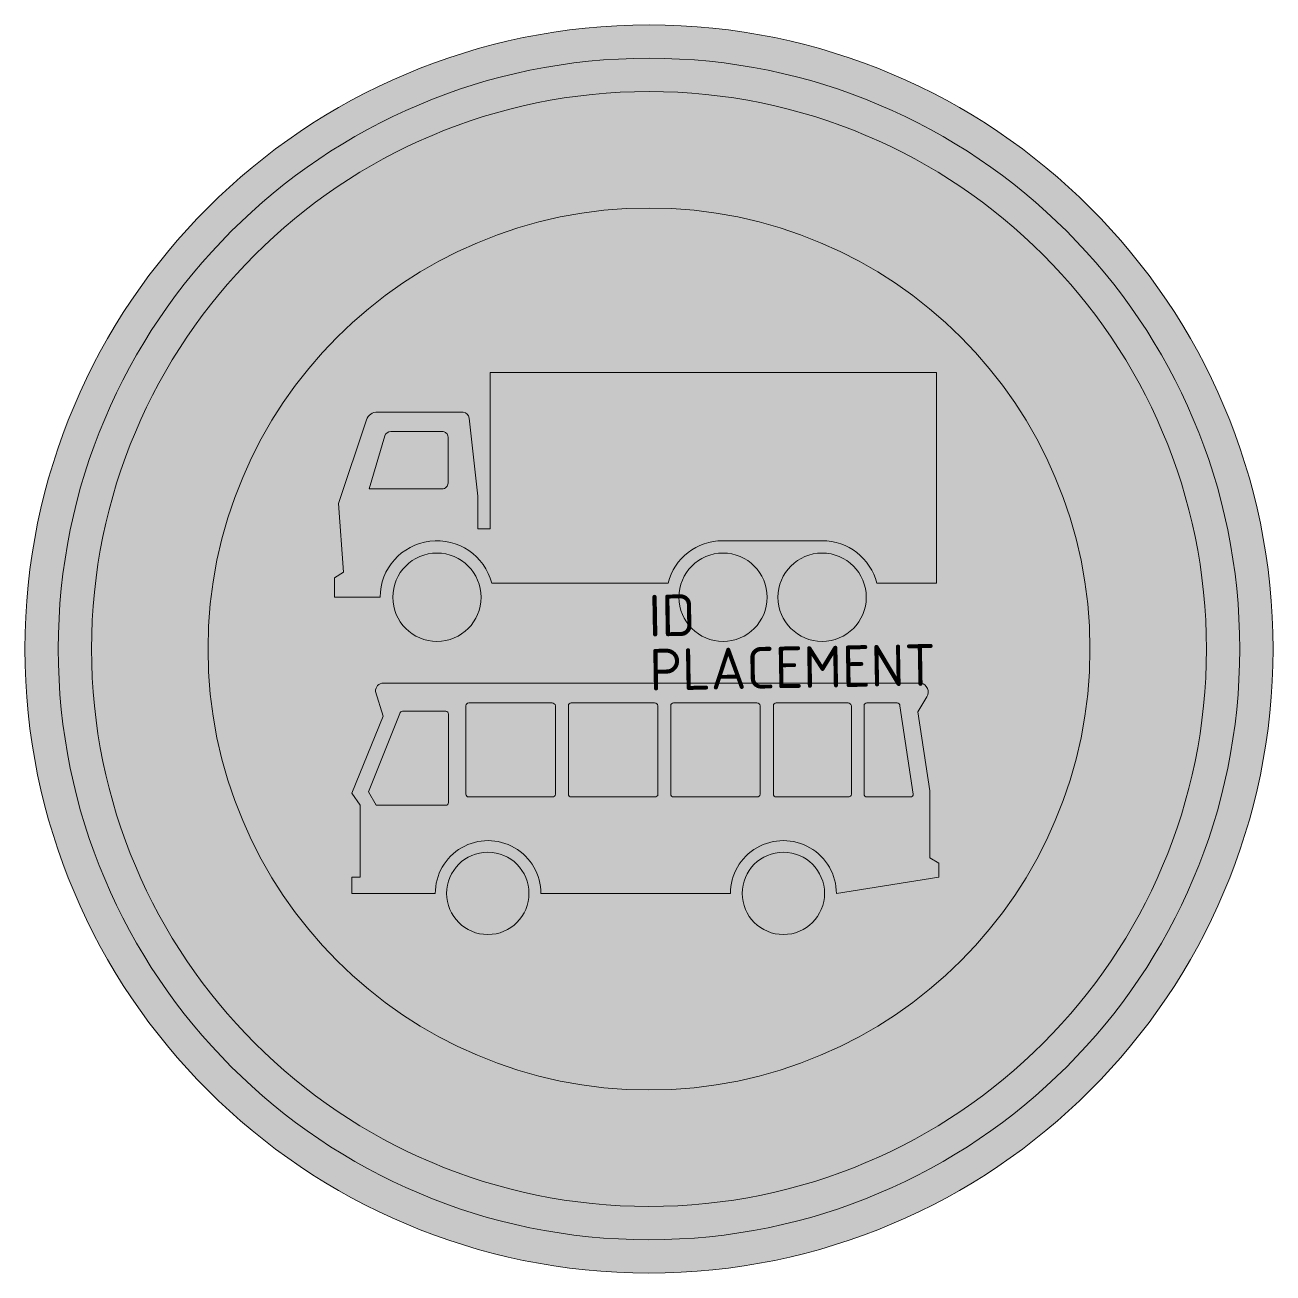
# Model space of a CAD drawing. Extents: x -3.75 to 3.75, y -3.75 to 3.75.
import ezdxf
from ezdxf.enums import TextEntityAlignment as Align

# ---------------------------------------------------------------- set-up
doc = ezdxf.new("R2010")
doc.units = 0
doc.styles.add('NLCS-ISO', font='NLCS-ISO.ttf', dxfattribs={"height": 0.25})

msp = doc.modelspace()

# ---------------------------------------------------------------- hatches: boundary and pattern name
at = {"true_color": 0xf1f0ea}
h = msp.add_hatch(color=7, dxfattribs=at)
h.dxf.hatch_style = 1
h.paths.add_polyline_path([(-3.75, 0), (-3.55, 0, -1), (3.55, 0), (3.75, 0, 1)])
h = msp.add_hatch(color=7, dxfattribs=at)
h.dxf.hatch_style = 1
h.paths.add_polyline_path([(-3.55, 0), (-3.35, 0, -1), (3.35, 0), (3.55, 0, 1)])
h = msp.add_hatch(color=7, dxfattribs=at)
h.dxf.hatch_style = 1
h.paths.add_polyline_path([(-3.35, 0), (-2.649999999999999, 0, -1), (2.649999999999999, 0), (3.35, 0, 1)])
h = msp.add_hatch(color=7, dxfattribs=at)
h.dxf.hatch_style = 1
h.paths.add_polyline_path([(-1.483777601334537, 2.19565571749715), (-1.418552630836797, 1.423716425689717), (-1.124619306248335, 1.423716425689717, -0.414298695938912), (-1.080157194981805, 1.387984263544931), (-1.029108282135601, 0.9184090318717801), (-1.0291082821356, 0.7219184849076201), (-0.9550998195939276, 0.7219184849076203), (-0.9550998195939275, 1.661058564016154), (1.727076105097639, 1.661058564016154), (1.727076105097639, 1.103914816915286), (2.397273388468208, 1.12941591140826, 0.4600738383727913)])
h = msp.add_hatch(color=7, dxfattribs=at)
h.dxf.hatch_style = 1
h.paths.add_polyline_path([(2.397273388468208, 1.12941591140826), (1.727076105097639, 1.103914816915285), (1.727076105097639, 0.3952511333380959), (1.369796020600816, 0.3952511333380959), (1.297441995830186, 0.3766294339407241, -0.06252357797426912), (1.305677819279523, 0.3110251591039438, -0.9994816538424238), (0.7748567646006921, 0.3107499387014966), (0.71028808189602, 0.3108046184363257, -0.9995766666874984), (0.1794669796900812, 0.3110293802766689, -0.06242826417501825), (0.187677906963295, 0.3765359823870098), (0.114196295644446, 0.3952511333380959), (-0.9448921138722404, 0.3952511333380959), (-1.017125358820027, 0.3767796503102471, -0.06267057404274756), (-1.008851067540746, 0.3110247622172319, -1.00001492459876), (-1.539672264797773, 0.3110326844597417), (-1.616077321727035, 0.3110349650747332), (-1.889141237960498, 0.3110349650747331), (-1.889141237960497, 0.4284183887552568), (-1.835548186862199, 0.4616064126479463), (-1.866181688265024, 0.8750236864951677), (-1.699370663360486, 1.372906416952798, -0.3324305503785289), (-1.631394072428451, 1.423716425689717), (-1.418552630836798, 1.423716425689717), (-1.483777601334538, 2.195655717497149, 0.2490963147439954), (-2.649999999999999, 0, 0.06511410277315491), (-2.560872631625386, -0.6814920135937534), (-1.712897324445146, -0.6878909040332655), (-1.596555078954486, -0.4041933671712513), (-1.64303908087978, -0.2547086300800053, -0.4341661473226545), (-1.596555078954488, -0.2049691696158035), (1.634418465733038, -0.2049691696158035, -0.513304081936728), (1.669456366587743, -0.2867055460887586), (1.614510843516312, -0.3776465825403167), (1.666131377929605, -0.7133893286635329), (2.550296396581374, -0.7200613096008264, 0.06890401758333213), (2.649999999999999, 0, 0.1105172118182382)])
h = msp.add_hatch(color=7, dxfattribs=at)
h.dxf.hatch_style = 1
h.paths.add_polyline_path([(1.727076105097638, 1.661058564016154), (-0.9550998195939276, 1.661058564016154), (-0.9550998195939275, 0.7219184849076203), (-0.374748493798144, 1.023940115384807), (1.727076105097638, 1.103914816915285)])
h = msp.add_hatch(color=7, dxfattribs=at)
h.dxf.hatch_style = 1
h.paths.add_polyline_path([(1.727076105097639, 1.103914816915285), (-0.3747484937981439, 1.023940115384807), (-0.9550998195939275, 0.7219184849076203), (-1.0291082821356, 0.7219184849076203), (-1.36958922794085, 0.8442332267315997), (-1.37952255126759, 0.9617943772483888), (-1.682432601036887, 0.9617943772483888), (-1.588927468738476, 1.277704546536796, -0.3441688389018244), (-1.552276564907048, 1.306322617771429), (-1.408633447114254, 1.306322617771429), (-1.418552630836797, 1.423716425689717), (-1.631394072428451, 1.423716425689717, 0.3324305503785589), (-1.699370663360488, 1.372906416952791), (-1.866181688265023, 0.8750236864951686), (-1.835548186862199, 0.4616064126479459), (-1.889141237960497, 0.4284183887552571), (-1.889141237960497, 0.3110349650747332), (-1.616077321727035, 0.3110349650747331, -0.878024591635725), (-0.9448921138722398, 0.3952511333380959), (0.1141962956444459, 0.3952511333380959, -0.3421989050696612), (0.441199879025307, 0.6504541606180453), (1.040594915016958, 0.6504541606180453, -0.342215967202557), (1.369796020600817, 0.3952511333380959), (1.727076105097638, 0.3952511333380959)])
h = msp.add_hatch(color=7, dxfattribs=at)
h.dxf.hatch_style = 1
h.paths.add_polyline_path([(-1.0291082821356, 0.9184090318717799), (-1.080157194981805, 1.387984263544931, 0.4142986959389081), (-1.124619306248335, 1.423716425689717), (-1.418552630836797, 1.423716425689717), (-1.408633447114254, 1.306322617771429), (-1.243480486528797, 1.306322617771429, -0.4360031694334041), (-1.207758708621772, 1.273144978116503), (-1.207758708621772, 0.9975265393931675, -0.4142986959388148), (-1.243480486528797, 0.9617943772483888), (-1.37952255126759, 0.9617943772483888), (-1.36958922794085, 0.8442332267315997), (-1.0291082821356, 0.7219184849076203)])
h = msp.add_hatch(color=7, dxfattribs=at)
h.dxf.hatch_style = 1
h.paths.add_polyline_path([(-1.243480486528797, 0.9617943772483888, 0.4142986959384792), (-1.207758708621772, 0.9975265393931266), (-1.207758708621772, 1.273144978116503, 0.4360031694334041), (-1.243480486528797, 1.306322617771429), (-1.552276564907048, 1.306322617771429, 0.3441688389018152), (-1.588927468738476, 1.277704546536797), (-1.682432601036887, 0.9617943772483888)])
h = msp.add_hatch(color=7, dxfattribs=at)
h.dxf.hatch_style = 1
h.paths.add_polyline_path([(-1.616077321727035, 0.3110349650747332), (-1.539672264797772, 0.3110326844597417, -0.8820375283257812), (-1.017125358820027, 0.376779650310247), (-0.9448921138722398, 0.3952511333380959, 0.8780245916357257)])
h = msp.add_hatch(color=7, dxfattribs=at)
h.dxf.hatch_style = 1
h.paths.add_polyline_path([(1.297441995830186, 0.3766294339407241), (1.369796020600817, 0.3952511333380959, 0.3422159672025569), (1.040594915016958, 0.6504541606180452), (0.4411998790253069, 0.6504541606180453, 0.3421989050696612), (0.114196295644446, 0.3952511333380958), (0.1876779069632948, 0.3765359823870097, -0.8828566954276029), (0.7102880818960199, 0.3108046184363257), (0.7748567646006921, 0.3107499387014966, -0.8827723280409202)])
h = msp.add_hatch(color=7, dxfattribs=at)
h.dxf.hatch_style = 1
edge = h.paths.add_edge_path()
edge.add_arc((-1.274261666228377, 0.3110247622172319), 0.2654105986876308, 0, 360)
h = msp.add_hatch(color=7, dxfattribs=at)
h.dxf.hatch_style = 1
edge = h.paths.add_edge_path()
edge.add_arc((0.4448775783777119, 0.3110293802766689), 0.2654105986876308, 0, 360)
h = msp.add_hatch(color=7, dxfattribs=at)
h.dxf.hatch_style = 1
edge = h.paths.add_edge_path()
edge.add_arc((1.040267220591892, 0.3110251591039438), 0.2654105986876308, 0, 360)
h = msp.add_hatch(color=7, dxfattribs=at)
h.dxf.hatch_style = 1
h.paths.add_polyline_path([(3.75, 0), (3.55, 0, -1), (-3.55, 0), (-3.75, 0, 1)])
h = msp.add_hatch(color=7, dxfattribs=at)
h.dxf.hatch_style = 1
h.paths.add_polyline_path([(3.55, 0), (3.35, 0, -1), (-3.35, 0), (-3.55, 0, 1)])
h = msp.add_hatch(color=7, dxfattribs=at)
h.dxf.hatch_style = 1
h.paths.add_polyline_path([(3.35, 0), (2.649999999999999, 0, -1), (-2.649999999999999, 0), (-3.35, 0, 1)])
h = msp.add_hatch(color=7, dxfattribs=at)
h.dxf.hatch_style = 1
h.paths.add_polyline_path([(1.634418465733038, -0.2049691696158035), (-1.596555078954488, -0.2049691696158035, 0.4341661473226587), (-1.64303908087978, -0.2547086300800058), (-1.596555078954486, -0.4041933671712503), (-1.712897324445146, -0.6878909040332655), (-1.61775782684496, -0.688608834398052), (-1.496918317612073, -0.387580663596931, -0.351432375118571), (-1.481090461529683, -0.374282608716775), (-1.22130922470274, -0.374282608716775, -0.4140395943339568), (-1.204706386154297, -0.3908755880975512), (-1.204706386154297, -0.6917257540683326), (-1.1000840280754, -0.6925152428673595), (-1.1000840280754, -0.3411059319103523, -0.4147126859491984), (-1.086273112839802, -0.3244440075514795), (-0.5821117273668868, -0.32442536274306, -0.3632715806599958), (-0.5622033572403841, -0.3410873914329275), (-0.5622033572403841, -0.6965741340320677), (-0.4841166865697843, -0.6971633823818444), (-0.4841166865697843, -0.3411059319103527, -0.4147126859492217), (-0.4703057713341867, -0.3244440075514795), (0.0338556141387284, -0.32442536274306, -0.3632715806599954), (0.05376398426523099, -0.3410873914329275), (0.05376398426523099, -0.7012222735465528), (0.1302190502906408, -0.7017992096753523), (0.1302190502906408, -0.3411059319103517, -0.414712685949312), (0.1440299655262386, -0.3244440075514782), (0.6481913509991539, -0.324425362743059, -0.36327158066), (0.6680997211256563, -0.3410873914329266), (0.6680997211256565, -0.7058581008400606), (0.7478091301995871, -0.7064595945054344), (0.7478091301995868, -0.3410966616716402, -0.4147343572016471), (0.7616211715099594, -0.3244346329679433), (1.196115366085184, -0.3244346329679433, -0.3632611151583917), (1.216022988301916, -0.3410966616716403), (1.216022988301916, -0.709992774251223), (1.292398018629929, -0.7105691064241592), (1.292398018629929, -0.3410966616716409, -0.4150821749009037), (1.305567376632895, -0.3244346329679433), (1.491651811263004, -0.3244346329679433, -0.3283249660341088), (1.50749471613842, -0.3360948108801247), (1.563957511243982, -0.7126183163791342), (1.666131377929605, -0.7133893286635329), (1.614510843516312, -0.3776465825403173), (1.669456366587743, -0.2867055460887587, 0.5133040819367278)])
h = msp.add_hatch(color=7, dxfattribs=at)
h.dxf.hatch_style = 1
h.paths.add_polyline_path([(-1.204706386154297, -0.3908755880974115, 0.414039594331495), (-1.22130922470274, -0.374282608716775), (-1.481090461529682, -0.374282608716775, 0.3514323751185915), (-1.496918317612073, -0.3875806635969309), (-1.686208434110907, -0.8591289004451773), (-1.63971456715974, -0.9388383095191069), (-1.221309224702718, -0.9388383095191069, 0.4140395943314954), (-1.204706386154297, -0.9222256059447884)])
h = msp.add_hatch(color=7, dxfattribs=at)
h.dxf.hatch_style = 1
edge = h.paths.add_edge_path()
edge.add_arc((-1.084861790607177, -0.3396686717471636), 0.01528993885912062, 84.70807041889941, 185.393788717846, ccw=False)
edge.add_line((-1.083451594449327, -0.3244439032066559), (-0.582110979457116, -0.3244253627292305))
edge.add_arc((-0.5821109794571161, -0.3446490892283156), 0.02022372649908505, 10.143539813496773, 89.99999999999972, ccw=False)
edge.add_line((-0.5622033572403841, -0.3410873914329275), (-0.5622033572403841, -0.8723683599572423))
edge.add_arc((-0.5791299548900138, -0.8723683599572419), 0.01692659764962978, 259.8564601864998, 359.99999999999926, ccw=False)
edge.add_line((-0.582110979457116, -0.8890303886609378), (-1.083451594449327, -0.8890489291383631))
edge.add_arc((-1.083451594449329, -0.8724164692289197), 0.0166324599094434, 179.8981408632526, 270.00000000000455, ccw=False)
edge.add_line((-1.1000840280754, -0.8723869004346672), (-1.1000840280754, -0.3411059319103527))
h = msp.add_hatch(color=7, dxfattribs=at)
h.dxf.hatch_style = 1
edge = h.paths.add_edge_path()
edge.add_arc((-0.4688944491015624, -0.3396686717471633), 0.01528993885912016, 84.70807041890072, 185.3937887178475, ccw=False)
edge.add_line((-0.4674842529437131, -0.3244439032066559), (0.03385636204849907, -0.3244253627292305))
edge.add_arc((0.033856362048499, -0.3446490892283155), 0.02022372649908499, 10.143539813496602, 89.99999999999972, ccw=False)
edge.add_line((0.05376398426523102, -0.3410873914329275), (0.05376398426523102, -0.8723683599572423))
edge.add_arc((0.03683738661560133, -0.8723683599572419), 0.01692659764962968, 259.8564601864995, 359.99999999999926, ccw=False)
edge.add_line((0.03385636204849911, -0.8890303886609378), (-0.467484252943713, -0.8890489291383631))
edge.add_arc((-0.467484252943714, -0.8724164692289201), 0.01663245990944295, 179.8981408632511, 270.00000000000324, ccw=False)
edge.add_line((-0.4841166865697843, -0.8723869004346672), (-0.4841166865697843, -0.3411059319103527))
h = msp.add_hatch(color=7, dxfattribs=at)
h.dxf.hatch_style = 1
edge = h.paths.add_edge_path()
edge.add_arc((0.1454412877588605, -0.33966867174716), 0.01528993885911798, 84.70807041890947, 185.3937887178561, ccw=False)
edge.add_line((0.1468514839167072, -0.3244439032066547), (0.6481920989089244, -0.3244253627292294))
edge.add_arc((0.6481920989089246, -0.3446490892283143), 0.02022372649908488, 10.143539813497682, 90.00000000000063, ccw=False)
edge.add_line((0.6680997211256563, -0.341087391432926), (0.6680997211256563, -0.8723683599572406))
edge.add_arc((0.6511731234760264, -0.8723683599572407), 0.01692659764962989, -100.14353981349967, 2.8421709430404007e-13, ccw=False)
edge.add_line((0.6481920989089244, -0.8890303886609369), (0.1468514839167072, -0.8890489291383622))
edge.add_arc((0.1468514839167088, -0.8724164692289216), 0.01663245990944062, 179.8981408632422, 269.99999999999443, ccw=False)
edge.add_line((0.1302190502906409, -0.872386900434666), (0.1302190502906409, -0.3411059319103515))
h = msp.add_hatch(color=7, dxfattribs=at)
h.dxf.hatch_style = 1
edge = h.paths.add_edge_path()
edge.add_arc((0.7630313676678062, -0.3396594015084485), 0.01528993885911775, 84.7080704189089, 185.3937887178558, ccw=False)
edge.add_line((0.7644415638256531, -0.3244346329679433), (1.196115366085184, -0.3244346329679433))
edge.add_arc((1.196115366085184, -0.3446583594670281), 0.02022372649908477, 10.143539813497227, 90, ccw=False)
edge.add_line((1.216022988301916, -0.3410966616716399), (1.216022988301916, -0.8723776301959546))
edge.add_arc((1.199096390652286, -0.8723776301959547), 0.01692659764962978, -100.14353981349967, 2.8421709430404007e-13, ccw=False)
edge.add_line((1.196115366085184, -0.8890396588996506), (0.7644415638256531, -0.8890396588996506))
edge.add_arc((0.7644415638256546, -0.8724071989902101), 0.01663245990944051, 179.8981408632422, 269.99999999999466, ccw=False)
edge.add_line((0.7478091301995868, -0.8723776301959546), (0.7478091301995868, -0.3410966616716399))
h = msp.add_hatch(color=7, dxfattribs=at)
h.dxf.hatch_style = 1
edge = h.paths.add_edge_path()
edge.add_arc((1.307289049418572, -0.3393308334882341), 0.01499536418769645, 83.40712209709932, 186.7627437123987, ccw=False)
edge.add_line((1.30901072220425, -0.3244346329679433), (1.491651811263004, -0.3244346329679433))
edge.add_arc((1.491651811263004, -0.3410277495888722), 0.01659311662092888, -0.23795305851717785, 89.99999999999687, ccw=False)
edge.add_line((1.50824478478557, -0.3410966616716399), (1.587914733755999, -0.8723776301959546))
edge.add_arc((1.573435395052325, -0.8745489260713757), 0.01464123543538329, -98.2223035391387, 8.528424518028316, ccw=False)
edge.add_line((1.571341490285179, -0.8890396588996506), (1.30901072220425, -0.8890396588996506))
edge.add_arc((1.309010722204248, -0.8724268823159621), 0.01661277658368854, 179.8301341904998, 270.00000000000455, ccw=False)
edge.add_line((1.292398018629929, -0.8723776301959546), (1.292398018629929, -0.3410966616716399))
h = msp.add_hatch(color=7, dxfattribs=at)
h.dxf.hatch_style = 1
h.paths.add_polyline_path([(2.550296396581374, -0.7200613096008261), (1.666131377929605, -0.7133893286635327), (1.68751203499491, -0.8524502779274732), (1.68751203499491, -1.254272511887781), (1.740704254515531, -1.28749791903642), (1.740704254515531, -1.370482516701011), (1.126409093248997, -1.470119278043422), (1.055001707862226, -1.470117068314646, -0.9932528263278859), (0.5602237637882885, -1.470117068812635), (0.4888324709163153, -1.470119278043421), (-0.6501735516414642, -1.470119278043421), (-0.7211705796511946, -1.469744941025051, -0.9947180659808703), (-1.215952923700675, -1.469758250536219), (-1.284425660254098, -1.470119278043421), (-1.785835330427442, -1.470119278043421), (-1.785835330427443, -1.370482516701011), (-1.736026814782114, -1.370482516701011), (-1.736026814782114, -0.9388383095191071), (-1.785835330427442, -0.8657483328076283), (-1.712897324445146, -0.6878909040332655), (-2.560872631625386, -0.6814920135937534, 0.7627014019464797)])
h = msp.add_hatch(color=7, dxfattribs=at)
h.dxf.hatch_style = 1
h.paths.add_polyline_path([(1.126409093248996, -1.470119278043421), (1.740704254515531, -1.370482516701011), (1.740704254515531, -1.28749791903642), (1.68751203499491, -1.254272511887781), (1.68751203499491, -0.8524502779274749), (1.666131377929605, -0.7133893286635329), (1.563957511243982, -0.7126183163791344), (1.587914733755998, -0.8723776301959534, -0.4157793050298751), (1.575529299819471, -0.8890396588996506), (1.309010722204248, -0.8890396588996506, -0.4133454830212583), (1.292398018629929, -0.8724761344359662), (1.292398018629929, -0.710569106424159), (0.1302190502906409, -0.7017992096753524), (0.1302190502906409, -0.8724460380231803, 0.4137037870349785), (0.1468520990149834, -0.8890489291269885), (0.1468517914662557, -0.8890489291355188, -0.4136983731446245), (0.1302190502906409, -0.8724460380231804), (0.1302190502906408, -0.7017992096753524), (-0.4841166865697843, -0.6971633823818445), (-0.4841166865697843, -0.8724460380231747, 0.4137037870350526), (-0.4674836378454394, -0.8890489291269894), (-0.4674839453956669, -0.8890489291355197, -0.4136983731184266), (-0.4841166865697843, -0.8724460380231674), (-0.4841166865697843, -0.6971633823818445), (-1.1000840280754, -0.6925152428673594), (-1.1000840280754, -0.8724460380231909, 0.4137037870347603), (-1.083450979351054, -0.8890489291269894), (-1.083451286899781, -0.8890489291355197, -0.4136983731444328), (-1.1000840280754, -0.8724460380231909), (-1.1000840280754, -0.6925152428673593), (-1.204706386154297, -0.6917257540683323), (-1.204706386154297, -0.9222256059447884, -0.4140395943323169), (-1.221309224702765, -0.9388383095191069), (-1.63971456715974, -0.9388383095191069), (-1.686208434110907, -0.8591289004451772), (-1.61775782684496, -0.6886088343980519), (-1.712897324445146, -0.6878909040332654), (-1.785835330427442, -0.8657483328076281), (-1.736026814782114, -0.9388383095191067), (-1.736026814782115, -1.370482516701011), (-1.785835330427442, -1.370482516701011), (-1.785835330427442, -1.470119278043421), (-1.2844256602541, -1.470119278043421, -1.005286472992992), (-0.6501735516414588, -1.470119278043421), (0.4888324709163151, -1.470119278043421, -1.000030945862556)])
h = msp.add_hatch(color=7, dxfattribs=at)
h.dxf.hatch_style = 1
h.paths.add_polyline_path([(-1.2844256602541, -1.470119278043421), (-1.215952923700675, -1.469758250536219, -1.005309980988396), (-0.7211705796511947, -1.469744941025051), (-0.6501735516414588, -1.470119278043421, 1.005286472992966)])
h = msp.add_hatch(color=7, dxfattribs=at)
h.dxf.hatch_style = 1
h.paths.add_polyline_path([(0.4888324709163153, -1.470119278043421), (0.5602237637882885, -1.470117068812635, -1.006793007271934), (1.055001707862226, -1.470117068314646), (1.126409093248996, -1.470119278043421, 1.000030945866969)])
h = msp.add_hatch(color=7, dxfattribs=at)
h.dxf.hatch_style = 1
edge = h.paths.add_edge_path()
edge.add_arc((-0.9685617869192374, -1.468441422646781), 0.247394641400541, 0, 360)
h = msp.add_hatch(color=7, dxfattribs=at)
h.dxf.hatch_style = 1
edge = h.paths.add_edge_path()
edge.add_arc((0.8076127358235716, -1.468442222841164), 0.247394641400541, 0, 360)

# ---------------------------------------------------------------- linework, layer by layer
at = {"color": 250, "lineweight": 0, "true_color": 0x2a292a}
for points in [[(-0.9448921138722398, 0.3952511333380959), (0.1141962956444459, 0.3952511333380959, -0.3440299622018356), (0.4434181697038307, 0.6504541606180453), (1.040594915016959, 0.6504541606180453, -0.3422159672025559), (1.369796020600817, 0.3952511333380959), (1.727076105097639, 0.3952511333380959), (1.727076105097639, 1.661058564016154), (-0.9550998195939276, 1.661058564016154), (-0.9550998195939276, 0.7219184849076203), (-1.0291082821356, 0.7219184849076203), (-1.0291082821356, 0.91840903187178), (-1.080157194981805, 1.387984263544929, 0.3520304871298602), (-1.115878972888825, 1.423716425689717), (-1.631394072428453, 1.423716425689717, 0.3124256080239906), (-1.697738967500536, 1.377776557823242), (-1.866181688265023, 0.8750236864951682), (-1.8355481868622, 0.4616064126479458), (-1.889141237960497, 0.428418388755257), (-1.889141237960497, 0.3110349650747331), (-1.616077321727035, 0.3110349650747331, -0.8780245916357249), (-0.9448921138722398, 0.3952511333380959)], [(-1.682432601036887, 0.9617943772483888), (-1.243480486528797, 0.9617943772483888, 0.4142986959388957), (-1.207758708621772, 0.9975265393931774), (-1.207758708621772, 1.273144978116504, 0.4360031694334012), (-1.243480486528797, 1.306322617771429), (-1.552276564907048, 1.306322617771429, 0.3203741041593595), (-1.588008727051836, 1.280808545586092)], [(0.4888324709163153, -1.470119278043421, -1.00003094586021), (1.126409093248996, -1.470119278043421), (1.740704254515531, -1.370482516701011), (1.740704254515531, -1.28749791903642), (1.68751203499491, -1.254272511887781), (1.68751203499491, -0.8524502779274732), (1.614510843516312, -0.3776465825403165), (1.669456366587742, -0.2867055460887603, 0.513304081936739), (1.634418465733038, -0.2049691696158035), (-1.596555078954486, -0.2049691696158035, 0.4341661473226702), (-1.64303908087978, -0.254708630080006), (-1.596555078954486, -0.4041933671712505), (-1.785835330427442, -0.8657483328076283), (-1.736026814782114, -0.9388383095191069), (-1.736026814782114, -1.370482516701011), (-1.785835330427442, -1.370482516701011), (-1.785835330427442, -1.470119278043421), (-1.2844256602541, -1.470119278043421, -1.005286472992966), (-0.6501735516414587, -1.470119278043421)], [(-1.496918317612073, -0.3875806635969309, -0.3643250179447068), (-1.48033520911538, -0.374282608716775), (-1.22130922470274, -0.374282608716775, -0.4143875518174459), (-1.204706386154297, -0.3908953122910944), (-1.204706386154297, -0.9222256059447878, -0.4140395943318866), (-1.22130922470274, -0.9388383095191069), (-1.63971456715974, -0.9388383095191069), (-1.686208434110907, -0.8591289004451773)], [(-1.1000840280754, -0.3411059319103527, -0.4699553600584181), (-1.083451594449327, -0.3244439032066559), (-0.582110979457116, -0.3244253627292305, -0.3632611151583869), (-0.5622033572403841, -0.3410873914329275), (-0.5622033572403841, -0.8723683599572422, -0.4670703783461583), (-0.582110979457116, -0.8890303886609378), (-1.083451594449327, -0.8890489291383631, -0.4147343572015735), (-1.1000840280754, -0.8723869004346672)], [(-0.4841166865697843, -0.3411059319103527, -0.4699553600584181), (-0.4674842529437131, -0.3244439032066559), (0.03385636204849911, -0.3244253627292305, -0.3632611151583869), (0.05376398426523102, -0.3410873914329275), (0.05376398426523102, -0.8723683599572422, -0.4670703783461583), (0.03385636204849911, -0.8890303886609378), (-0.4674842529437131, -0.8890489291383631, -0.4147343572015735), (-0.4841166865697843, -0.8723869004346672)], [(0.1302190502906409, -0.3411059319103515, -0.4699553600584181), (0.1468514839167072, -0.3244439032066547), (0.6481920989089244, -0.3244253627292294, -0.3632611151583869), (0.6680997211256563, -0.341087391432926), (0.6680997211256563, -0.8723683599572406, -0.4670703783461583), (0.6481920989089244, -0.8890303886609369), (0.1468514839167072, -0.8890489291383622, -0.4147343572015735), (0.1302190502906409, -0.872386900434666)], [(0.7478091301995868, -0.3410966616716399, -0.4699553600584181), (0.7644415638256531, -0.3244346329679433), (1.196115366085184, -0.3244346329679433, -0.3632611151583869), (1.216022988301916, -0.3410966616716399), (1.216022988301916, -0.8723776301959546, -0.4670703783461583), (1.196115366085184, -0.8890396588996506), (0.7644415638256531, -0.8890396588996506, -0.4147343572015735), (0.7478091301995868, -0.8723776301959546)], [(1.292398018629929, -0.3410966616716399, -0.4842568751636248), (1.30901072220425, -0.3244346329679433), (1.491651811263004, -0.3244346329679433, -0.4154304905486316), (1.50824478478557, -0.3410966616716399), (1.587914733755999, -0.8723776301959546, -0.502678260087904), (1.571341490285179, -0.8890396588996506), (1.30901072220425, -0.8890396588996506, -0.4150821749009187), (1.292398018629929, -0.8723776301959546)]]:
    msp.add_lwpolyline(points, format="xyb", close=True, dxfattribs=at)
for centre, radius in [((0, 0), 3.75), ((0, 0), 3.55), ((0, 0), 3.35), ((0, 0), 2.649999999999999), ((-1.274261666228377, 0.3110247622172319), 0.2654105986876308), ((0.4448775783777119, 0.3110293802766689), 0.2654105986876308), ((1.040267220591892, 0.3110251591039438), 0.2654105986876308), ((-0.9685617869192374, -1.468441422646781), 0.247394641400541), ((0.8076127358235716, -1.468442222841164), 0.247394641400541)]:
    msp.add_circle(centre, radius, dxfattribs=at)

# ---------------------------------------------------------------- texts
at = {"style": 'NLCS-ISO', "flags": 1}
msp.add_attdef('ID', text='', height=0.25, rotation=1, dxfattribs=at).set_placement((0, 0), align=Align.BOTTOM_LEFT)
msp.add_attdef('PLACEMENT', text='', height=0.25, rotation=1, dxfattribs=at).set_placement((0, 0), align=Align.TOP_LEFT)

doc.saveas('drawing.dxf')
